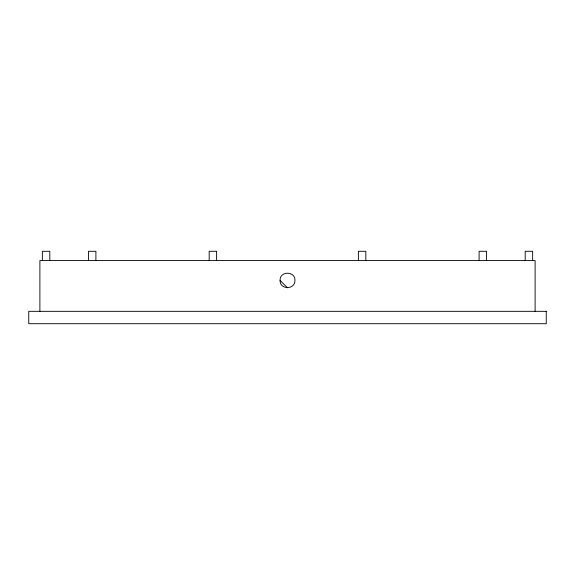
<?xml version="1.0" encoding="UTF-8"?>
<svg xmlns="http://www.w3.org/2000/svg" width="575" height="575" viewBox="0 0 575 575"><rect width="100%" height="100%" fill="white"/><g stroke="black" fill="none" stroke-linecap="round" stroke-linejoin="round"><path stroke-width="0.86" d="M280.075 280.384C279.709 270.839 295.291 270.839 294.925 280.384C295.291 289.922 279.709 289.922 280.075 280.384L287.5 287.809M535.109 311.334L535.109 260.576L39.891 260.576L39.891 311.334M532.63 260.576L532.63 251.289L525.205 251.289L525.205 260.576M486.522 260.576L486.522 251.289L479.097 251.289L479.097 260.576M365.815 260.576L365.815 251.289L358.39 251.289L358.39 260.576M216.61 260.576L216.61 251.289L209.185 251.289L209.185 260.576M95.903 260.576L95.903 251.289L88.478 251.289L88.478 260.576M49.795 260.576L49.795 251.289L42.37 251.289L42.37 260.576M546.25 311.334L28.75 311.334L28.75 323.711L546.25 323.711L546.25 311.334"/></g></svg>
